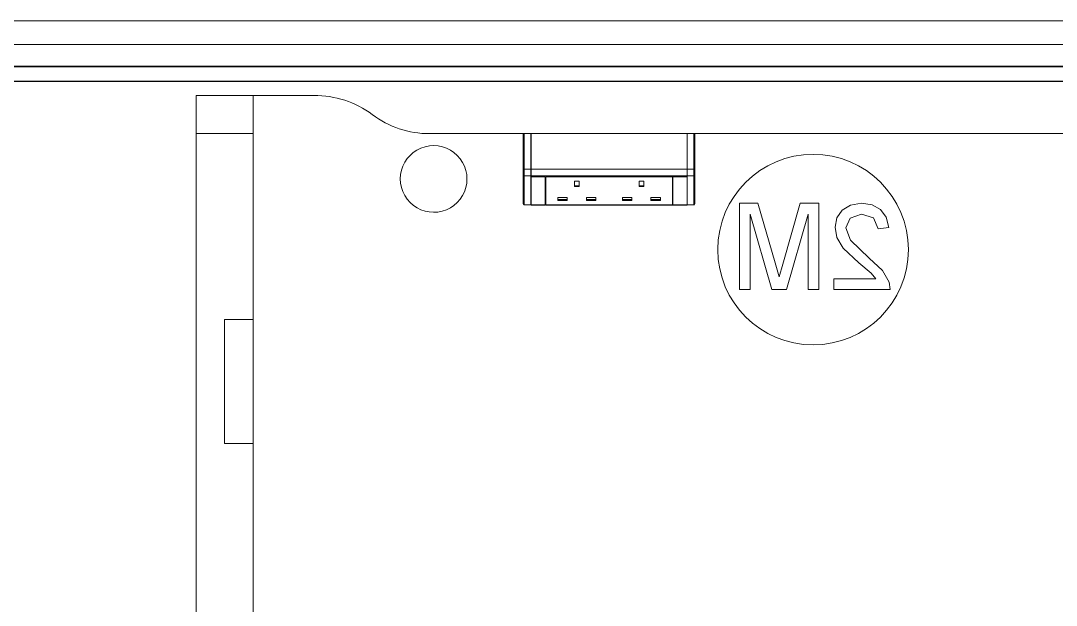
# Model space of a CAD drawing. Header units: millimetres. Extents: x 90978 to 295199, y -4084 to 97293.
# Drawn here: x 166455 to 167542, y 18302 to 18916 of the extents above; entities that cross this region are included whole.
import ezdxf

# ---------------------------------------------------------------- set-up
doc = ezdxf.new("R2010")
doc.units = ezdxf.units.MM
doc.header["$MEASUREMENT"] = 0
for name, color, linetype, lineweight in [('CSM-STL-XX-ZZ-M3-A-XXXX-00001_detached _19_04_21__rvt-1-Level 0$0$A-WALL', 7, 'CONTINUOUS', 9), ('CSM-STL-XX-ZZ-M3-A-XXXX-00001_detached _19_04_21__rvt-1-Level 0$0$I-WALL', 7, 'CONTINUOUS', 9), ('I-FURN', 8, 'CONTINUOUS', 9)]:
    doc.layers.add(name, color=color, linetype=linetype, lineweight=lineweight)

msp = doc.modelspace()

# ---------------------------------------------------------------- linework, layer by layer
at = {"layer": 'CSM-STL-XX-ZZ-M3-A-XXXX-00001_detached _19_04_21__rvt-1-Level 0$0$A-WALL'}
for p, q in [((168258.8, 18915.7), (163100.3, 18915.7)), ((168258.8, 18890.7), (163100.3, 18890.7)), ((168258.8, 18868.2), (163100.3, 18868.2)), ((168258.8, 18867.2), (163100.3, 18867.2))]:
    msp.add_line(p, q, dxfattribs=at)
at = {"layer": 'CSM-STL-XX-ZZ-M3-A-XXXX-00001_detached _19_04_21__rvt-1-Level 0$0$I-WALL', "lineweight": 30}
msp.add_line((163100.3, 18852.2), (168258.8, 18852.2), dxfattribs=at)
at = {"layer": 'I-FURN'}
for p, q in [((166639.3, 18037.2), (166639.3, 18837.2)), ((166639.3, 18837.2), (166639.3, 18797.2)), ((166639.3, 18837.2), (166699.3, 18837.2)), ((166639.3, 18837.2), (166699.3, 18837.2)), ((166639.3, 18837.2), (166639.3, 18037.2)), ((166763.1, 18837.2), (166639.3, 18837.2)), ((166639.3, 18837.2), (166763.1, 18837.2)), ((166639.3, 18037.2), (166639.3, 18837.2)), ((166699.3, 18797.2), (166699.3, 18837.2)), ((166699.3, 18837.2), (166699.3, 18602.2)), ((166639.3, 18797.2), (166639.3, 18077.2)), ((166639.3, 18797.2), (166699.3, 18797.2)), ((166639.3, 18797.2), (166699.3, 18797.2)), ((166699.3, 18077.2), (166699.3, 18797.2)), ((166983.8, 18797.2), (166884.3, 18797.2)), ((166884.3, 18797.2), (166983.8, 18797.2)), ((166982.8, 18792.2), (166982.8, 18796.2)), ((166982.8, 18796.2), (166982.8, 18759.2)), ((166990.8, 18797.2), (166983.8, 18797.2)), ((166983.8, 18759.8), (166983.8, 18797.2)), ((166983.8, 18797.2), (166990.8, 18797.2)), ((166990.8, 18759.8), (166990.8, 18797.2)), ((167154.8, 18797.2), (166990.9, 18797.2)), ((166990.9, 18797.2), (167154.8, 18797.2)), ((166990.9, 18797.2), (166990.9, 18759.8)), ((167154.8, 18759.8), (167154.8, 18797.2)), ((167161.9, 18797.2), (167154.9, 18797.2)), ((167161.9, 18797.2), (167154.9, 18797.2)), ((167154.9, 18797.2), (167154.9, 18759.8)), ((167994.3, 18797.2), (167161.9, 18797.2)), ((167161.9, 18797.2), (167994.3, 18797.2)), ((167161.9, 18797.2), (167161.9, 18759.8)), ((167162.9, 18796.2), (167162.9, 18796.2)), ((167162.9, 18759.2), (167162.9, 18796.2)), ((167162.9, 18796.2), (167162.9, 18792.2)), ((166982.8, 18792.2), (166983.8, 18792.2)), ((166982.8, 18753.7), (166982.8, 18792.2)), ((167161.9, 18792.2), (167162.9, 18792.2)), ((167162.9, 18792.2), (167162.9, 18753.7)), ((166982.8, 18759.2), (166982.8, 18753.7)), ((166982.8, 18753.7), (166982.8, 18723.4)), ((166982.8, 18753.7), (166982.8, 18723.4)), ((166983.8, 18752.9), (166983.8, 18759.8)), ((166983.8, 18759.8), (166990.8, 18759.8)), ((166983.8, 18722.6), (166983.8, 18752.9)), ((166983.8, 18752.9), (166990.8, 18752.9)), ((166990.8, 18752.9), (166990.8, 18759.8)), ((166990.8, 18722.6), (166990.8, 18752.9)), ((166990.9, 18759.8), (167154.8, 18759.8)), ((166990.9, 18759.8), (166990.9, 18752.9)), ((166990.9, 18752.9), (167154.8, 18752.9)), ((166990.9, 18752.2), (166990.9, 18752.9)), ((167005.9, 18752.2), (166990.9, 18752.2)), ((166990.9, 18752), (167005.9, 18752)), ((166990.9, 18722.2), (166990.9, 18752)), ((167005.9, 18752), (167005.9, 18722.2)), ((167139.4, 18752.2), (167006.4, 18752.2)), ((167006.4, 18752), (167139.4, 18752)), ((167006.4, 18722.2), (167006.4, 18752)), ((167139.4, 18722.2), (167139.4, 18752)), ((167154.8, 18752.2), (167139.9, 18752.2)), ((167139.9, 18752), (167154.9, 18752)), ((167139.9, 18722.2), (167139.9, 18752)), ((167154.8, 18752.9), (167154.8, 18759.8)), ((167154.8, 18752.9), (167154.8, 18752.2)), ((167161.9, 18759.8), (167154.9, 18759.8)), ((167154.9, 18759.8), (167154.9, 18752.9)), ((167154.9, 18752), (167154.9, 18754.5)), ((167161.9, 18752.9), (167154.9, 18752.9)), ((167154.9, 18752.9), (167154.9, 18722.6)), ((167154.9, 18752), (167154.9, 18722.2)), ((167161.9, 18759.8), (167161.9, 18752.9)), ((167161.9, 18752.9), (167161.9, 18722.6)), ((167162.9, 18753.7), (167162.9, 18759.2)), ((167162.9, 18723.4), (167162.9, 18753.7)), ((167162.9, 18723.4), (167162.9, 18753.7)), ((167041.5, 18747.3), (167036.5, 18747.3)), ((167036.5, 18747.3), (167036.5, 18741.6)), ((167036.5, 18742.3), (167041.5, 18742.3)), ((167036.5, 18741.6), (167041.5, 18741.6)), ((167041.5, 18741.6), (167041.5, 18747.3)), ((167104.3, 18741.6), (167104.3, 18747.3)), ((167104.3, 18747.3), (167109.3, 18747.3)), ((167104.3, 18742.3), (167109.3, 18742.3)), ((167104.3, 18741.6), (167109.3, 18741.6)), ((167109.3, 18741.6), (167109.3, 18747.3)), ((167019, 18727.2), (167019, 18730.1)), ((167019, 18730.1), (167029, 18730.1)), ((167029, 18727.2), (167029, 18730.1)), ((167049, 18727.2), (167049, 18730.1)), ((167049, 18730.1), (167059, 18730.1)), ((167059, 18727.2), (167059, 18730.1)), ((167086.8, 18727.2), (167086.8, 18730.1)), ((167086.8, 18730.1), (167096.8, 18730.1)), ((167096.8, 18727.2), (167096.8, 18730.1)), ((167116.8, 18727.2), (167116.8, 18730.1)), ((167116.8, 18730.1), (167126.8, 18730.1)), ((167126.8, 18727.2), (167126.8, 18730.1)), ((166983.1, 18722.7), (166983.1, 18722.8)), ((166983.8, 18722.4), (166983.8, 18722.6)), ((166983.8, 18722.6), (166990.8, 18722.6)), ((166983.8, 18722.4), (166990.8, 18722.4)), ((166983.8, 18722.4), (166990.8, 18722.4)), ((166990.8, 18722.4), (166983.8, 18722.4)), ((166990.8, 18722.4), (166990.8, 18722.6)), ((166990.9, 18722.4), (167154.8, 18722.4)), ((167005.9, 18722.2), (166990.9, 18722.2)), ((167006.4, 18722.6), (167005.9, 18722.6)), ((167139.4, 18722.2), (167006.4, 18722.2)), ((167019, 18728), (167029, 18728)), ((167019, 18727.2), (167029, 18727.2)), ((167049, 18728), (167059, 18728)), ((167049, 18727.2), (167059, 18727.2)), ((167086.8, 18728), (167096.8, 18728)), ((167086.8, 18727.2), (167096.8, 18727.2)), ((167116.8, 18728), (167126.8, 18728)), ((167116.8, 18727.2), (167126.8, 18727.2)), ((167139.9, 18722.6), (167139.4, 18722.6)), ((167154.9, 18722.2), (167139.9, 18722.2)), ((167161.9, 18722.6), (167154.9, 18722.6)), ((167154.9, 18722.6), (167154.9, 18722.4)), ((167154.9, 18722.4), (167161.9, 18722.4)), ((167154.9, 18722.4), (167161.9, 18722.4)), ((167154.9, 18722.4), (167161.9, 18722.4)), ((167161.9, 18722.6), (167161.9, 18722.4)), ((167162.7, 18722.8), (167162.7, 18722.7)), ((167229.1, 18724.1), (167209.7, 18724.1)), ((167209.7, 18724.1), (167209.7, 18633.7)), ((167247.3, 18661.5), (167229.1, 18724.1)), ((167273.6, 18724.1), (167255.1, 18660.4)), ((167293, 18724.1), (167273.6, 18724.1)), ((167293, 18633.7), (167293, 18724.1)), ((167326.2, 18722.3), (167317.4, 18716.8)), ((167337.7, 18724.1), (167326.2, 18722.3)), ((167349, 18722.5), (167337.7, 18724.1)), ((167357.8, 18717.6), (167349, 18722.5)), ((167221, 18633.7), (167221, 18712.8)), ((167221, 18712.8), (167243.7, 18633.7)), ((167259, 18633.7), (167281.7, 18712.8)), ((167281.7, 18712.8), (167281.7, 18633.7)), ((167311.9, 18708.7), (167310, 18698.9)), ((167317.4, 18716.8), (167311.9, 18708.7)), ((167321.3, 18698.2), (167325.9, 18708.6)), ((167325.9, 18708.6), (167337.9, 18712.8)), ((167337.9, 18712.8), (167350.4, 18708.7)), ((167350.4, 18708.7), (167355.2, 18697.2)), ((167363.8, 18709.6), (167357.8, 18717.6)), ((167366.5, 18698.7), (167363.8, 18709.6)), ((167310, 18698.9), (167312, 18688.2)), ((167326.2, 18685.4), (167321.3, 18698.2)), ((167355.2, 18697.2), (167366.5, 18698.7)), ((167312, 18688.2), (167318.7, 18677.1)), ((167318.7, 18677.1), (167334.9, 18661.6)), ((167345.7, 18666.6), (167326.2, 18685.4)), ((167359.8, 18653.5), (167345.7, 18666.6)), ((167251.4, 18647), (167247.3, 18661.5)), ((167255.1, 18660.4), (167251.4, 18647)), ((167334.9, 18661.6), (167347.9, 18650.7)), ((167366.7, 18641.5), (167359.8, 18653.5)), ((167308.6, 18645), (167308.6, 18633.7)), ((167353, 18645), (167308.6, 18645)), ((167347.9, 18650.7), (167353, 18645)), ((167209.7, 18633.7), (167221, 18633.7)), ((167243.7, 18633.7), (167259, 18633.7)), ((167281.7, 18633.7), (167293, 18633.7)), ((167308.6, 18633.7), (167367.9, 18633.7)), ((167367.9, 18633.7), (167366.7, 18641.5)), ((166669.3, 18472.2), (166669.3, 18602.2)), ((166669.3, 18602.2), (166699.3, 18602.2)), ((166669.3, 18602.2), (166699.3, 18602.2)), ((166669.3, 18602.2), (166669.3, 18472.2)), ((166699.3, 18602.2), (166699.3, 18472.2)), ((166669.3, 18472.2), (166699.3, 18472.2)), ((166699.3, 18472.2), (166669.3, 18472.2)), ((166699.3, 18472.2), (166699.3, 18037.2))]:
    msp.add_line(p, q, dxfattribs=at)
at = {"layer": 'I-FURN', "flags": 128}
for points in [[(166982.8, 18796.2), (166982.8, 18796.3), (166982.8, 18796.3), (166982.8, 18796.4), (166982.8, 18796.4), (166982.8, 18796.4), (166982.9, 18796.5), (166982.9, 18796.5), (166982.9, 18796.6), (166982.9, 18796.6), (166982.9, 18796.6), (166982.9, 18796.7), (166982.9, 18796.7), (166983, 18796.7), (166983, 18796.8), (166983, 18796.8), (166983, 18796.8), (166983, 18796.9), (166983.1, 18796.9), (166983.1, 18796.9), (166983.1, 18797), (166983.2, 18797), (166983.2, 18797), (166983.2, 18797), (166983.3, 18797.1), (166983.3, 18797.1), (166983.3, 18797.1), (166983.4, 18797.1), (166983.4, 18797.1), (166983.4, 18797.2), (166983.5, 18797.2), (166983.5, 18797.2), (166983.5, 18797.2), (166983.6, 18797.2), (166983.6, 18797.2), (166983.7, 18797.2), (166983.7, 18797.2), (166983.7, 18797.2), (166983.8, 18797.2), (166983.8, 18797.2), (166983.8, 18797.2)], [(166982.8, 18792.2), (166982.8, 18792.4), (166982.8, 18792.6), (166982.8, 18792.7), (166982.8, 18792.9), (166982.8, 18793), (166982.8, 18793.2), (166982.8, 18793.3), (166982.8, 18793.5), (166982.8, 18793.7), (166982.8, 18793.8), (166982.8, 18793.9), (166982.8, 18794.1), (166982.8, 18794.2), (166982.8, 18794.4), (166982.8, 18794.5), (166982.8, 18794.6), (166982.8, 18794.8), (166982.8, 18794.9), (166982.8, 18795), (166982.8, 18795.1), (166982.8, 18795.2), (166982.8, 18795.3), (166982.8, 18795.4), (166982.8, 18795.5), (166982.8, 18795.6), (166982.8, 18795.7), (166982.8, 18795.8), (166982.8, 18795.8), (166982.8, 18795.9), (166982.8, 18796), (166982.8, 18796), (166982.8, 18796.1), (166982.8, 18796.1), (166982.8, 18796.2), (166982.8, 18796.2), (166982.8, 18796.2), (166982.8, 18796.2), (166982.8, 18796.2), (166982.8, 18796.2)], [(166982.8, 18796.2), (166982.8, 18796.2), (166982.8, 18796.2)], [(166982.8, 18796.2), (166982.8, 18796), (166982.8, 18795.5), (166982.8, 18795), (166982.8, 18794.3), (166982.8, 18793.5), (166982.8, 18792.5), (166982.8, 18791.5), (166982.8, 18790.3), (166982.8, 18788.9), (166982.8, 18787.5), (166982.8, 18785.9), (166982.8, 18784.2), (166982.8, 18782.4), (166982.8, 18780.4), (166982.8, 18778.4), (166982.8, 18776.2), (166982.8, 18774), (166982.8, 18771.6), (166982.8, 18769.2), (166982.8, 18766.6), (166982.8, 18764), (166982.8, 18761.3), (166982.8, 18759.2)], [(167161.9, 18797.2), (167162, 18797.2), (167162, 18797.2), (167162.1, 18797.2), (167162.1, 18797.2), (167162.1, 18797.2), (167162.2, 18797.2), (167162.2, 18797.2), (167162.3, 18797.2), (167162.3, 18797.2), (167162.3, 18797.2), (167162.4, 18797.1), (167162.4, 18797.1), (167162.4, 18797.1), (167162.5, 18797.1), (167162.5, 18797.1), (167162.5, 18797), (167162.6, 18797), (167162.6, 18797), (167162.6, 18797), (167162.7, 18796.9), (167162.7, 18796.9), (167162.7, 18796.9), (167162.7, 18796.8), (167162.8, 18796.8), (167162.8, 18796.8), (167162.8, 18796.7), (167162.8, 18796.7), (167162.8, 18796.7), (167162.9, 18796.6), (167162.9, 18796.6), (167162.9, 18796.6), (167162.9, 18796.5), (167162.9, 18796.5), (167162.9, 18796.5), (167162.9, 18796.4), (167162.9, 18796.4), (167162.9, 18796.3), (167162.9, 18796.3), (167162.9, 18796.3), (167162.9, 18796.2)], [(167162.9, 18759.2), (167162.9, 18762), (167162.9, 18764.7), (167162.9, 18767.3), (167162.9, 18769.8), (167162.9, 18772.3), (167162.9, 18774.6), (167162.9, 18776.8), (167162.9, 18778.9), (167162.9, 18781), (167162.9, 18782.9), (167162.9, 18784.6), (167162.9, 18786.3), (167162.9, 18787.9), (167162.9, 18789.3), (167162.9, 18790.6), (167162.9, 18791.8), (167162.9, 18792.8), (167162.9, 18793.7), (167162.9, 18794.5), (167162.9, 18795.2), (167162.9, 18795.7), (167162.9, 18796), (167162.9, 18796.2)], [(167162.9, 18796.2), (167162.9, 18796.2), (167162.9, 18796.2), (167162.9, 18796.2), (167162.9, 18796.2), (167162.9, 18796.2), (167162.9, 18796.1), (167162.9, 18796.1), (167162.9, 18796), (167162.9, 18796), (167162.9, 18795.9), (167162.9, 18795.9), (167162.9, 18795.8), (167162.9, 18795.7), (167162.9, 18795.6), (167162.9, 18795.5), (167162.9, 18795.5), (167162.9, 18795.4), (167162.9, 18795.2), (167162.9, 18795.1), (167162.9, 18795), (167162.9, 18794.9), (167162.9, 18794.8), (167162.9, 18794.7), (167162.9, 18794.5), (167162.9, 18794.4), (167162.9, 18794.3), (167162.9, 18794.1), (167162.9, 18794), (167162.9, 18793.8), (167162.9, 18793.7), (167162.9, 18793.5), (167162.9, 18793.4), (167162.9, 18793.2), (167162.9, 18793.1), (167162.9, 18792.9), (167162.9, 18792.8), (167162.9, 18792.6), (167162.9, 18792.4), (167162.9, 18792.3), (167162.9, 18792.2)], [(166982.8, 18759.2), (166982.8, 18759.1), (166982.8, 18758.9), (166982.8, 18758.8), (166982.8, 18758.7), (166982.8, 18758.5), (166982.8, 18758.4), (166982.8, 18758.2), (166982.8, 18758.1), (166982.8, 18757.9), (166982.8, 18757.7), (166982.8, 18757.6), (166982.8, 18757.4), (166982.8, 18757.3), (166982.8, 18757.1), (166982.8, 18757), (166982.8, 18756.8), (166982.8, 18756.6), (166982.8, 18756.5), (166982.8, 18756.3), (166982.8, 18756.2), (166982.8, 18756), (166982.8, 18755.8), (166982.8, 18755.7), (166982.8, 18755.5), (166982.8, 18755.4), (166982.8, 18755.2), (166982.8, 18755.1), (166982.8, 18755), (166982.8, 18754.8), (166982.8, 18754.7), (166982.8, 18754.6), (166982.8, 18754.4), (166982.8, 18754.3), (166982.8, 18754.2), (166982.8, 18754.1), (166982.8, 18754), (166982.8, 18753.9), (166982.8, 18753.8), (166982.8, 18753.7)], [(167162.9, 18753.7), (167162.9, 18753.8), (167162.9, 18753.9), (167162.9, 18754), (167162.9, 18754.1), (167162.9, 18754.2), (167162.9, 18754.3), (167162.9, 18754.4), (167162.9, 18754.6), (167162.9, 18754.7), (167162.9, 18754.8), (167162.9, 18755), (167162.9, 18755.1), (167162.9, 18755.2), (167162.9, 18755.4), (167162.9, 18755.5), (167162.9, 18755.7), (167162.9, 18755.8), (167162.9, 18756), (167162.9, 18756.2), (167162.9, 18756.3), (167162.9, 18756.5), (167162.9, 18756.6), (167162.9, 18756.8), (167162.9, 18757), (167162.9, 18757.1), (167162.9, 18757.3), (167162.9, 18757.4), (167162.9, 18757.6), (167162.9, 18757.7), (167162.9, 18757.9), (167162.9, 18758.1), (167162.9, 18758.2), (167162.9, 18758.4), (167162.9, 18758.5), (167162.9, 18758.7), (167162.9, 18758.8), (167162.9, 18758.9), (167162.9, 18759.1), (167162.9, 18759.2)], [(166983.8, 18722.4), (166983.8, 18722.4), (166983.7, 18722.4), (166983.7, 18722.4), (166983.7, 18722.4), (166983.6, 18722.4), (166983.6, 18722.4), (166983.5, 18722.4), (166983.5, 18722.4), (166983.5, 18722.5), (166983.4, 18722.5), (166983.4, 18722.5), (166983.4, 18722.5), (166983.3, 18722.5)], [(167162.5, 18722.5), (167162.4, 18722.5), (167162.4, 18722.5), (167162.3, 18722.5), (167162.3, 18722.5), (167162.3, 18722.5), (167162.2, 18722.4), (167162.2, 18722.4), (167162.2, 18722.4), (167162.1, 18722.4), (167162.1, 18722.4), (167162, 18722.4), (167162, 18722.4), (167162, 18722.4), (167161.9, 18722.4)]]:
    msp.add_lwpolyline(points, dxfattribs=at)
at = {"layer": 'I-FURN'}
for centre, radius, start, end in [((166764.2, 18737.2), 100, 53.1301, 90.6256), ((166764.2, 18737.2), 100, 53.1301, 90.6256), ((166884.3, 18897.2), 100, 233.1301, 270), ((166884.3, 18897.2), 100, 233.1301, 270), ((166888.7, 18749.7), 35, 345, 104.7004), ((166888.7, 18749.7), 35, 105, 165), ((167287, 18675.5), 100, 0, 180), ((166888.7, 18749.7), 35, 165, 345), ((167287, 18675.5), 100, 180, 0)]:
    msp.add_arc(centre, radius, start, end, dxfattribs=at)
for centre, major_axis, ratio, start_param, end_param in [((166983.8, 18796.2), (1, 0), 0.998113, 1.570796, 3.141593), ((167161.9, 18796.2), (1, 0), 0.998113, 0, 1.570796), ((166983.8, 18759.2), (1, 0), 0.56467, 1.570796, 3.141593), ((166983.8, 18753.7), (1, 0), 0.819152, 3.141593, 4.712389), ((167161.9, 18759.2), (1, 0), 0.56467, 0, 1.570796), ((167161.9, 18753.7), (1, 0), 0.819152, 4.712389, 6.283185), ((166983.8, 18723.4), (-1, 0), 0.819152, 0, 1.570796), ((167161.9, 18723.4), (1, 0), 0.819152, 4.712389, 6.283185)]:
    msp.add_ellipse(centre, major_axis=major_axis, ratio=ratio, start_param=start_param, end_param=end_param, dxfattribs=at)

doc.saveas('drawing.dxf')
